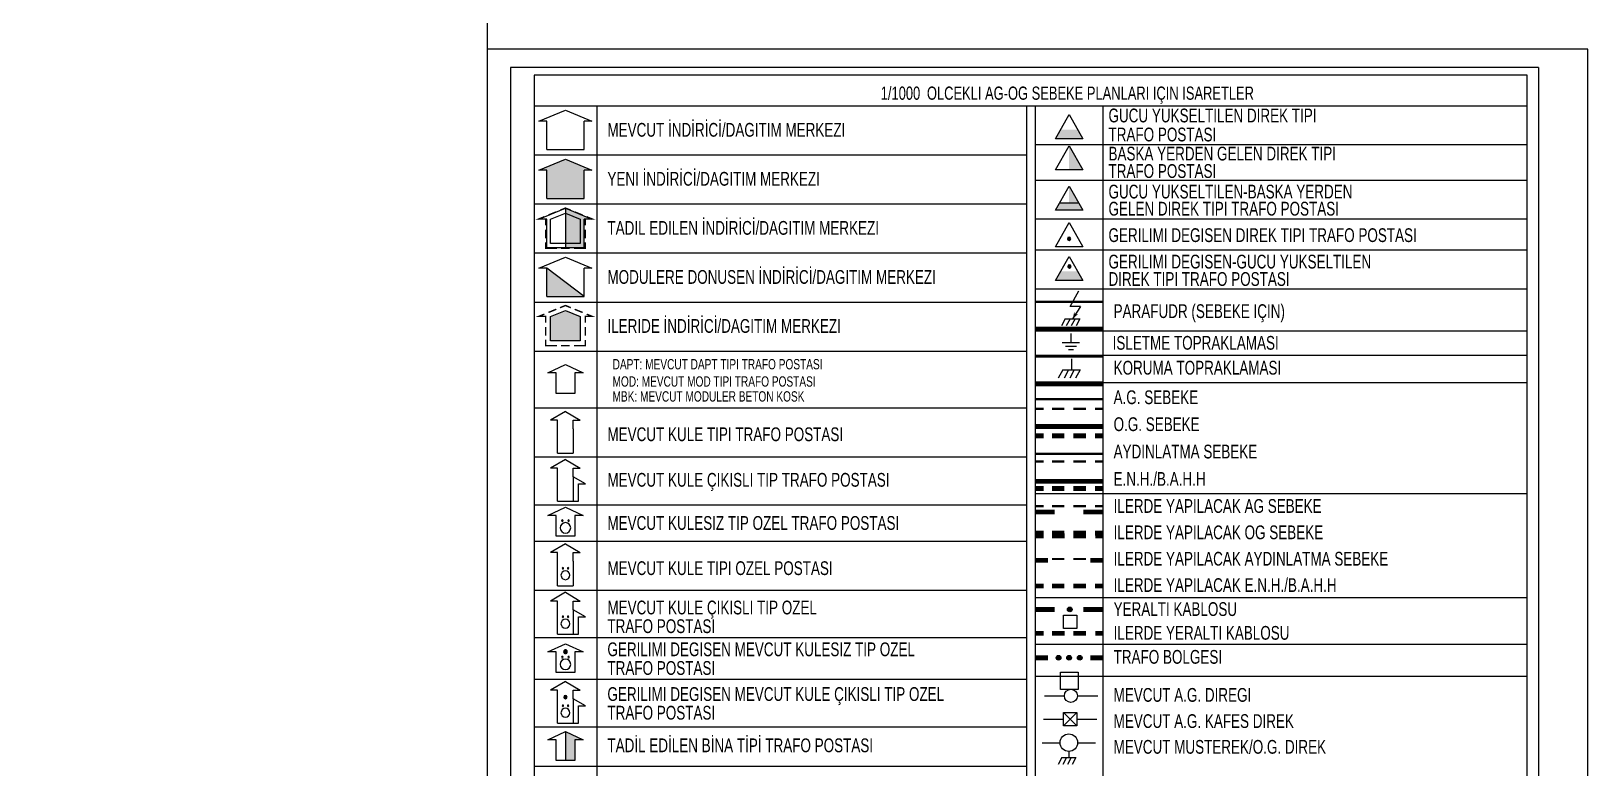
# Model space of a CAD drawing. Header units: millimetres. Extents: x 615240 to 617330, y 4151758 to 4153557.
# Drawn here: x 617064.6 to 617330.5, y 4152216.6 to 4152342.4 of the extents above; entities that cross this region are included whole.
import ezdxf
from ezdxf.enums import TextEntityAlignment as Align

# ---------------------------------------------------------------- set-up
doc = ezdxf.new("R2010")
doc.units = ezdxf.units.MM
doc.layers.add('ANTET', color=7, linetype='Continuous')
doc.styles.get("Standard").update_dxf_attribs({"font": 'Arial'})

msp = doc.modelspace()

# ---------------------------------------------------------------- hatches: boundary and pattern name
for color, points in [(5, [(617159.07, 4152318.72), (617160.41, 4152318.72), (617155.88, 4152320.56), (617151.36, 4152318.72), (617152.7, 4152318.72), (617152.7, 4152313.86), (617153.37, 4152313.86), (617159.07, 4152313.86)]), (5, [(617155.88, 4152305.48), (617159.07, 4152305.48), (617159.07, 4152310.34), (617160.41, 4152310.34), (617155.88, 4152312.18)]), (5, [(617240.27, 4152313.13), (617239.55, 4152311.86), (617244.25, 4152311.86), (617243.53, 4152313.13)]), (5, [(617242.19, 4152306.98), (617242.19, 4152307), (617242.19, 4152307.02), (617242.19, 4152307.04), (617242.19, 4152307.05), (617242.18, 4152307.07), (617242.17, 4152307.09), (617242.17, 4152307.1), (617242.16, 4152307.12), (617242.15, 4152307.14), (617242.14, 4152307.15), (617242.13, 4152307.17), (617242.12, 4152307.18), (617242.11, 4152307.19), (617242.09, 4152307.2), (617242.08, 4152307.22), (617242.07, 4152307.23), (617242.05, 4152307.24), (617242.04, 4152307.24), (617242.02, 4152307.25), (617242, 4152307.26), (617241.99, 4152307.26), (617241.97, 4152307.27), (617241.95, 4152307.27), (617241.94, 4152307.28), (617241.92, 4152307.28), (617241.9, 4152307.28), (617241.88, 4152307.28), (617241.86, 4152307.28), (617241.85, 4152307.27), (617241.83, 4152307.27), (617241.81, 4152307.26), (617241.8, 4152307.26), (617241.78, 4152307.25), (617241.76, 4152307.24), (617241.75, 4152307.24), (617241.73, 4152307.23), (617241.72, 4152307.22), (617241.71, 4152307.2), (617241.69, 4152307.19), (617241.68, 4152307.18), (617241.67, 4152307.17), (617241.66, 4152307.15), (617241.65, 4152307.14), (617241.64, 4152307.12), (617241.63, 4152307.1), (617241.63, 4152307.09), (617241.62, 4152307.07), (617241.61, 4152307.05), (617241.61, 4152307.04), (617241.61, 4152307.02), (617241.61, 4152307), (617241.61, 4152306.98), (617241.61, 4152306.97), (617241.61, 4152306.95), (617241.61, 4152306.93), (617241.61, 4152306.91), (617241.62, 4152306.9), (617241.63, 4152306.88), (617241.63, 4152306.86), (617241.64, 4152306.85), (617241.65, 4152306.83), (617241.66, 4152306.82), (617241.67, 4152306.8), (617241.68, 4152306.79), (617241.69, 4152306.78), (617241.71, 4152306.76), (617241.72, 4152306.75), (617241.73, 4152306.74), (617241.75, 4152306.73), (617241.76, 4152306.72), (617241.78, 4152306.72), (617241.8, 4152306.71), (617241.81, 4152306.7), (617241.83, 4152306.7), (617241.85, 4152306.69), (617241.86, 4152306.69), (617241.88, 4152306.69), (617241.9, 4152306.69), (617241.92, 4152306.69), (617241.94, 4152306.69), (617241.95, 4152306.69), (617241.97, 4152306.7), (617241.99, 4152306.7), (617242, 4152306.71), (617242.02, 4152306.72), (617242.04, 4152306.72), (617242.05, 4152306.73), (617242.07, 4152306.74), (617242.08, 4152306.75), (617242.09, 4152306.76), (617242.11, 4152306.78), (617242.12, 4152306.79), (617242.13, 4152306.8), (617242.14, 4152306.82), (617242.15, 4152306.83), (617242.16, 4152306.85), (617242.17, 4152306.86), (617242.17, 4152306.88), (617242.18, 4152306.9), (617242.19, 4152306.91), (617242.19, 4152306.93), (617242.19, 4152306.95), (617242.19, 4152306.97)]), (5, [(617152.7, 4152301.96), (617152.7, 4152297.1), (617153.37, 4152297.1), (617159.07, 4152297.1)]), (5, [(617242.25, 4152302.26), (617242.24, 4152302.28), (617242.24, 4152302.3), (617242.24, 4152302.32), (617242.24, 4152302.33), (617242.23, 4152302.35), (617242.23, 4152302.37), (617242.22, 4152302.38), (617242.21, 4152302.4), (617242.2, 4152302.42), (617242.19, 4152302.43), (617242.18, 4152302.45), (617242.17, 4152302.46), (617242.16, 4152302.47), (617242.15, 4152302.48), (617242.13, 4152302.5), (617242.12, 4152302.51), (617242.1, 4152302.52), (617242.09, 4152302.52), (617242.07, 4152302.53), (617242.06, 4152302.54), (617242.04, 4152302.54), (617242.02, 4152302.55), (617242, 4152302.55), (617241.99, 4152302.56), (617241.97, 4152302.56), (617241.95, 4152302.56), (617241.93, 4152302.56), (617241.92, 4152302.56), (617241.9, 4152302.55), (617241.88, 4152302.55), (617241.86, 4152302.54), (617241.85, 4152302.54), (617241.83, 4152302.53), (617241.81, 4152302.52), (617241.8, 4152302.52), (617241.78, 4152302.51), (617241.77, 4152302.5), (617241.76, 4152302.48), (617241.74, 4152302.47), (617241.73, 4152302.46), (617241.72, 4152302.45), (617241.71, 4152302.43), (617241.7, 4152302.42), (617241.69, 4152302.4), (617241.68, 4152302.38), (617241.68, 4152302.37), (617241.67, 4152302.35), (617241.67, 4152302.33), (617241.66, 4152302.32), (617241.66, 4152302.3), (617241.66, 4152302.28), (617241.66, 4152302.26), (617241.66, 4152302.25), (617241.66, 4152302.23), (617241.66, 4152302.21), (617241.67, 4152302.19), (617241.67, 4152302.18), (617241.68, 4152302.16), (617241.68, 4152302.14), (617241.69, 4152302.13), (617241.7, 4152302.11), (617241.71, 4152302.1), (617241.72, 4152302.08), (617241.73, 4152302.07), (617241.74, 4152302.06), (617241.76, 4152302.04), (617241.77, 4152302.03), (617241.78, 4152302.02), (617241.8, 4152302.01), (617241.81, 4152302), (617241.83, 4152302), (617241.85, 4152301.99), (617241.86, 4152301.98), (617241.88, 4152301.98), (617241.9, 4152301.97), (617241.92, 4152301.97), (617241.93, 4152301.97), (617241.95, 4152301.97), (617241.97, 4152301.97), (617241.99, 4152301.97), (617242, 4152301.97), (617242.02, 4152301.98), (617242.04, 4152301.98), (617242.06, 4152301.99), (617242.07, 4152302), (617242.09, 4152302), (617242.1, 4152302.01), (617242.12, 4152302.02), (617242.13, 4152302.03), (617242.15, 4152302.04), (617242.16, 4152302.06), (617242.17, 4152302.07), (617242.18, 4152302.08), (617242.19, 4152302.1), (617242.2, 4152302.11), (617242.21, 4152302.13), (617242.22, 4152302.14), (617242.23, 4152302.16), (617242.23, 4152302.18), (617242.24, 4152302.19), (617242.24, 4152302.21), (617242.24, 4152302.23), (617242.24, 4152302.25)]), (5, [(617155.88, 4152294.73), (617153.35, 4152293.7), (617153.35, 4152289.52), (617158.42, 4152289.52), (617158.42, 4152293.7)]), (1, [(617241.62, 4152243.66), (617241.62, 4152243.64), (617241.62, 4152243.61), (617241.63, 4152243.59), (617241.63, 4152243.56), (617241.64, 4152243.54), (617241.65, 4152243.52), (617241.65, 4152243.5), (617241.66, 4152243.47), (617241.68, 4152243.45), (617241.69, 4152243.43), (617241.7, 4152243.41), (617241.72, 4152243.39), (617241.74, 4152243.38), (617241.75, 4152243.36), (617241.77, 4152243.34), (617241.79, 4152243.33), (617241.81, 4152243.32), (617241.83, 4152243.3), (617241.86, 4152243.29), (617241.88, 4152243.28), (617241.9, 4152243.28), (617241.92, 4152243.27), (617241.95, 4152243.27), (617241.97, 4152243.26), (617242, 4152243.26), (617242.02, 4152243.26), (617242.05, 4152243.26), (617242.07, 4152243.26), (617242.09, 4152243.27), (617242.12, 4152243.27), (617242.14, 4152243.28), (617242.16, 4152243.28), (617242.19, 4152243.29), (617242.21, 4152243.3), (617242.23, 4152243.32), (617242.25, 4152243.33), (617242.27, 4152243.34), (617242.29, 4152243.36), (617242.3, 4152243.38), (617242.32, 4152243.39), (617242.34, 4152243.41), (617242.35, 4152243.43), (617242.36, 4152243.45), (617242.38, 4152243.47), (617242.39, 4152243.5), (617242.4, 4152243.52), (617242.4, 4152243.54), (617242.41, 4152243.56), (617242.42, 4152243.59), (617242.42, 4152243.61), (617242.42, 4152243.64), (617242.42, 4152243.66), (617242.42, 4152243.68), (617242.42, 4152243.71), (617242.42, 4152243.73), (617242.41, 4152243.76), (617242.4, 4152243.78), (617242.4, 4152243.8), (617242.39, 4152243.83), (617242.38, 4152243.85), (617242.36, 4152243.87), (617242.35, 4152243.89), (617242.34, 4152243.91), (617242.32, 4152243.93), (617242.3, 4152243.94), (617242.29, 4152243.96), (617242.27, 4152243.98), (617242.25, 4152243.99), (617242.23, 4152244), (617242.21, 4152244.02), (617242.19, 4152244.03), (617242.16, 4152244.04), (617242.14, 4152244.04), (617242.12, 4152244.05), (617242.09, 4152244.06), (617242.07, 4152244.06), (617242.05, 4152244.06), (617242.02, 4152244.06), (617242, 4152244.06), (617241.97, 4152244.06), (617241.95, 4152244.06), (617241.92, 4152244.05), (617241.9, 4152244.04), (617241.88, 4152244.04), (617241.86, 4152244.03), (617241.83, 4152244.02), (617241.81, 4152244), (617241.79, 4152243.99), (617241.77, 4152243.98), (617241.75, 4152243.96), (617241.74, 4152243.94), (617241.72, 4152243.93), (617241.7, 4152243.91), (617241.69, 4152243.89), (617241.68, 4152243.87), (617241.66, 4152243.85), (617241.65, 4152243.83), (617241.65, 4152243.8), (617241.64, 4152243.78), (617241.63, 4152243.76), (617241.63, 4152243.73), (617241.62, 4152243.71), (617241.62, 4152243.68)]), (5, [(617156.2, 4152236.45), (617156.2, 4152236.47), (617156.2, 4152236.49), (617156.19, 4152236.5), (617156.19, 4152236.52), (617156.19, 4152236.54), (617156.18, 4152236.56), (617156.17, 4152236.58), (617156.16, 4152236.6), (617156.15, 4152236.61), (617156.14, 4152236.63), (617156.13, 4152236.64), (617156.12, 4152236.66), (617156.11, 4152236.67), (617156.09, 4152236.69), (617156.08, 4152236.7), (617156.06, 4152236.71), (617156.05, 4152236.72), (617156.03, 4152236.73), (617156.01, 4152236.74), (617156, 4152236.74), (617155.98, 4152236.75), (617155.96, 4152236.76), (617155.94, 4152236.76), (617155.92, 4152236.76), (617155.9, 4152236.76), (617155.88, 4152236.77), (617155.86, 4152236.76), (617155.84, 4152236.76), (617155.83, 4152236.76), (617155.81, 4152236.76), (617155.79, 4152236.75), (617155.77, 4152236.74), (617155.75, 4152236.74), (617155.73, 4152236.73), (617155.72, 4152236.72), (617155.7, 4152236.71), (617155.69, 4152236.7), (617155.67, 4152236.69), (617155.66, 4152236.67), (617155.64, 4152236.66), (617155.63, 4152236.64), (617155.62, 4152236.63), (617155.61, 4152236.61), (617155.6, 4152236.6), (617155.59, 4152236.58), (617155.59, 4152236.56), (617155.58, 4152236.54), (617155.57, 4152236.52), (617155.57, 4152236.5), (617155.57, 4152236.49), (617155.57, 4152236.47), (617155.56, 4152236.45), (617155.57, 4152236.43), (617155.57, 4152236.41), (617155.57, 4152236.39), (617155.57, 4152236.37), (617155.58, 4152236.35), (617155.59, 4152236.34), (617155.59, 4152236.32), (617155.6, 4152236.3), (617155.61, 4152236.28), (617155.62, 4152236.27), (617155.63, 4152236.25), (617155.64, 4152236.24), (617155.66, 4152236.22), (617155.67, 4152236.21), (617155.69, 4152236.2), (617155.7, 4152236.19), (617155.72, 4152236.18), (617155.73, 4152236.17), (617155.75, 4152236.16), (617155.77, 4152236.15), (617155.79, 4152236.14), (617155.81, 4152236.14), (617155.83, 4152236.14), (617155.84, 4152236.13), (617155.86, 4152236.13), (617155.88, 4152236.13), (617155.9, 4152236.13), (617155.92, 4152236.13), (617155.94, 4152236.14), (617155.96, 4152236.14), (617155.98, 4152236.14), (617156, 4152236.15), (617156.01, 4152236.16), (617156.03, 4152236.17), (617156.05, 4152236.18), (617156.06, 4152236.19), (617156.08, 4152236.2), (617156.09, 4152236.21), (617156.11, 4152236.22), (617156.12, 4152236.24), (617156.13, 4152236.25), (617156.14, 4152236.27), (617156.15, 4152236.28), (617156.16, 4152236.3), (617156.17, 4152236.32), (617156.18, 4152236.34), (617156.19, 4152236.35), (617156.19, 4152236.37), (617156.19, 4152236.39), (617156.2, 4152236.41), (617156.2, 4152236.43)]), (5, [(617239.69, 4152235.41), (617239.69, 4152235.39), (617239.69, 4152235.37), (617239.69, 4152235.34), (617239.7, 4152235.32), (617239.7, 4152235.29), (617239.71, 4152235.27), (617239.72, 4152235.25), (617239.73, 4152235.23), (617239.74, 4152235.21), (617239.76, 4152235.19), (617239.77, 4152235.17), (617239.79, 4152235.15), (617239.8, 4152235.13), (617239.82, 4152235.11), (617239.84, 4152235.1), (617239.86, 4152235.08), (617239.88, 4152235.07), (617239.9, 4152235.06), (617239.92, 4152235.05), (617239.94, 4152235.04), (617239.97, 4152235.03), (617239.99, 4152235.02), (617240.01, 4152235.02), (617240.04, 4152235.02), (617240.06, 4152235.01), (617240.09, 4152235.01), (617240.11, 4152235.01), (617240.14, 4152235.02), (617240.16, 4152235.02), (617240.18, 4152235.02), (617240.21, 4152235.03), (617240.23, 4152235.04), (617240.25, 4152235.05), (617240.27, 4152235.06), (617240.29, 4152235.07), (617240.32, 4152235.08), (617240.33, 4152235.1), (617240.35, 4152235.11), (617240.37, 4152235.13), (617240.39, 4152235.15), (617240.4, 4152235.17), (617240.42, 4152235.19), (617240.43, 4152235.21), (617240.44, 4152235.23), (617240.45, 4152235.25), (617240.46, 4152235.27), (617240.47, 4152235.29), (617240.48, 4152235.32), (617240.48, 4152235.34), (617240.49, 4152235.37), (617240.49, 4152235.39), (617240.49, 4152235.41), (617240.49, 4152235.44), (617240.49, 4152235.46), (617240.48, 4152235.49), (617240.48, 4152235.51), (617240.47, 4152235.53), (617240.46, 4152235.56), (617240.45, 4152235.58), (617240.44, 4152235.6), (617240.43, 4152235.62), (617240.42, 4152235.64), (617240.4, 4152235.66), (617240.39, 4152235.68), (617240.37, 4152235.7), (617240.35, 4152235.72), (617240.33, 4152235.73), (617240.32, 4152235.74), (617240.29, 4152235.76), (617240.27, 4152235.77), (617240.25, 4152235.78), (617240.23, 4152235.79), (617240.21, 4152235.8), (617240.18, 4152235.8), (617240.16, 4152235.81), (617240.14, 4152235.81), (617240.11, 4152235.82), (617240.09, 4152235.82), (617240.06, 4152235.82), (617240.04, 4152235.81), (617240.01, 4152235.81), (617239.99, 4152235.8), (617239.97, 4152235.8), (617239.94, 4152235.79), (617239.92, 4152235.78), (617239.9, 4152235.77), (617239.88, 4152235.76), (617239.86, 4152235.74), (617239.84, 4152235.73), (617239.82, 4152235.72), (617239.8, 4152235.7), (617239.79, 4152235.68), (617239.77, 4152235.66), (617239.76, 4152235.64), (617239.74, 4152235.62), (617239.73, 4152235.6), (617239.72, 4152235.58), (617239.71, 4152235.56), (617239.7, 4152235.53), (617239.7, 4152235.51), (617239.69, 4152235.49), (617239.69, 4152235.46), (617239.69, 4152235.44)]), (5, [(617242.3, 4152235.41), (617242.3, 4152235.44), (617242.3, 4152235.46), (617242.3, 4152235.49), (617242.29, 4152235.51), (617242.28, 4152235.53), (617242.28, 4152235.56), (617242.27, 4152235.58), (617242.26, 4152235.6), (617242.24, 4152235.62), (617242.23, 4152235.64), (617242.22, 4152235.66), (617242.2, 4152235.68), (617242.18, 4152235.7), (617242.17, 4152235.72), (617242.15, 4152235.73), (617242.13, 4152235.74), (617242.11, 4152235.76), (617242.09, 4152235.77), (617242.06, 4152235.78), (617242.04, 4152235.79), (617242.02, 4152235.8), (617242, 4152235.8), (617241.97, 4152235.81), (617241.95, 4152235.81), (617241.92, 4152235.82), (617241.9, 4152235.82), (617241.88, 4152235.82), (617241.85, 4152235.81), (617241.83, 4152235.81), (617241.8, 4152235.8), (617241.78, 4152235.8), (617241.76, 4152235.79), (617241.74, 4152235.78), (617241.71, 4152235.77), (617241.69, 4152235.76), (617241.67, 4152235.74), (617241.65, 4152235.73), (617241.63, 4152235.72), (617241.62, 4152235.7), (617241.6, 4152235.68), (617241.58, 4152235.66), (617241.57, 4152235.64), (617241.56, 4152235.62), (617241.54, 4152235.6), (617241.53, 4152235.58), (617241.52, 4152235.56), (617241.52, 4152235.53), (617241.51, 4152235.51), (617241.5, 4152235.49), (617241.5, 4152235.46), (617241.5, 4152235.44), (617241.5, 4152235.41), (617241.5, 4152235.39), (617241.5, 4152235.37), (617241.5, 4152235.34), (617241.51, 4152235.32), (617241.52, 4152235.29), (617241.52, 4152235.27), (617241.53, 4152235.25), (617241.54, 4152235.23), (617241.56, 4152235.21), (617241.57, 4152235.19), (617241.58, 4152235.17), (617241.6, 4152235.15), (617241.62, 4152235.13), (617241.63, 4152235.11), (617241.65, 4152235.1), (617241.67, 4152235.08), (617241.69, 4152235.07), (617241.71, 4152235.06), (617241.74, 4152235.05), (617241.76, 4152235.04), (617241.78, 4152235.03), (617241.8, 4152235.02), (617241.83, 4152235.02), (617241.85, 4152235.02), (617241.88, 4152235.01), (617241.9, 4152235.01), (617241.92, 4152235.01), (617241.95, 4152235.02), (617241.97, 4152235.02), (617242, 4152235.02), (617242.02, 4152235.03), (617242.04, 4152235.04), (617242.06, 4152235.05), (617242.09, 4152235.06), (617242.11, 4152235.07), (617242.13, 4152235.08), (617242.15, 4152235.1), (617242.17, 4152235.11), (617242.18, 4152235.13), (617242.2, 4152235.15), (617242.22, 4152235.17), (617242.23, 4152235.19), (617242.24, 4152235.21), (617242.26, 4152235.23), (617242.27, 4152235.25), (617242.28, 4152235.27), (617242.28, 4152235.29), (617242.29, 4152235.32), (617242.3, 4152235.34), (617242.3, 4152235.37), (617242.3, 4152235.39)]), (5, [(617243.31, 4152235.41), (617243.31, 4152235.39), (617243.31, 4152235.37), (617243.32, 4152235.34), (617243.32, 4152235.32), (617243.33, 4152235.29), (617243.34, 4152235.27), (617243.35, 4152235.25), (617243.36, 4152235.23), (617243.37, 4152235.21), (617243.38, 4152235.19), (617243.4, 4152235.17), (617243.41, 4152235.15), (617243.43, 4152235.13), (617243.45, 4152235.11), (617243.47, 4152235.1), (617243.48, 4152235.08), (617243.5, 4152235.07), (617243.53, 4152235.06), (617243.55, 4152235.05), (617243.57, 4152235.04), (617243.59, 4152235.03), (617243.62, 4152235.02), (617243.64, 4152235.02), (617243.66, 4152235.02), (617243.69, 4152235.01), (617243.71, 4152235.01), (617243.74, 4152235.01), (617243.76, 4152235.02), (617243.79, 4152235.02), (617243.81, 4152235.02), (617243.83, 4152235.03), (617243.86, 4152235.04), (617243.88, 4152235.05), (617243.9, 4152235.06), (617243.92, 4152235.07), (617243.94, 4152235.08), (617243.96, 4152235.1), (617243.98, 4152235.11), (617244, 4152235.13), (617244.01, 4152235.15), (617244.03, 4152235.17), (617244.04, 4152235.19), (617244.06, 4152235.21), (617244.07, 4152235.23), (617244.08, 4152235.25), (617244.09, 4152235.27), (617244.1, 4152235.29), (617244.1, 4152235.32), (617244.11, 4152235.34), (617244.11, 4152235.37), (617244.11, 4152235.39), (617244.11, 4152235.41), (617244.11, 4152235.44), (617244.11, 4152235.46), (617244.11, 4152235.49), (617244.1, 4152235.51), (617244.1, 4152235.53), (617244.09, 4152235.56), (617244.08, 4152235.58), (617244.07, 4152235.6), (617244.06, 4152235.62), (617244.04, 4152235.64), (617244.03, 4152235.66), (617244.01, 4152235.68), (617244, 4152235.7), (617243.98, 4152235.72), (617243.96, 4152235.73), (617243.94, 4152235.74), (617243.92, 4152235.76), (617243.9, 4152235.77), (617243.88, 4152235.78), (617243.86, 4152235.79), (617243.83, 4152235.8), (617243.81, 4152235.8), (617243.79, 4152235.81), (617243.76, 4152235.81), (617243.74, 4152235.82), (617243.71, 4152235.82), (617243.69, 4152235.82), (617243.66, 4152235.81), (617243.64, 4152235.81), (617243.62, 4152235.8), (617243.59, 4152235.8), (617243.57, 4152235.79), (617243.55, 4152235.78), (617243.53, 4152235.77), (617243.5, 4152235.76), (617243.48, 4152235.74), (617243.47, 4152235.73), (617243.45, 4152235.72), (617243.43, 4152235.7), (617243.41, 4152235.68), (617243.4, 4152235.66), (617243.38, 4152235.64), (617243.37, 4152235.62), (617243.36, 4152235.6), (617243.35, 4152235.58), (617243.34, 4152235.56), (617243.33, 4152235.53), (617243.32, 4152235.51), (617243.32, 4152235.49), (617243.31, 4152235.46), (617243.31, 4152235.44)]), (5, [(617156.16, 4152228.7), (617156.16, 4152228.72), (617156.16, 4152228.74), (617156.16, 4152228.75), (617156.16, 4152228.77), (617156.15, 4152228.79), (617156.15, 4152228.8), (617156.14, 4152228.82), (617156.13, 4152228.83), (617156.12, 4152228.85), (617156.11, 4152228.86), (617156.1, 4152228.88), (617156.09, 4152228.89), (617156.08, 4152228.9), (617156.07, 4152228.91), (617156.06, 4152228.92), (617156.04, 4152228.93), (617156.03, 4152228.94), (617156.01, 4152228.95), (617156, 4152228.96), (617155.98, 4152228.97), (617155.97, 4152228.97), (617155.95, 4152228.98), (617155.93, 4152228.98), (617155.92, 4152228.98), (617155.9, 4152228.98), (617155.88, 4152228.98), (617155.87, 4152228.98), (617155.85, 4152228.98), (617155.83, 4152228.98), (617155.81, 4152228.98), (617155.8, 4152228.97), (617155.78, 4152228.97), (617155.77, 4152228.96), (617155.75, 4152228.95), (617155.74, 4152228.94), (617155.72, 4152228.93), (617155.71, 4152228.92), (617155.7, 4152228.91), (617155.68, 4152228.9), (617155.67, 4152228.89), (617155.66, 4152228.88), (617155.65, 4152228.86), (617155.64, 4152228.85), (617155.63, 4152228.83), (617155.63, 4152228.82), (617155.62, 4152228.8), (617155.61, 4152228.79), (617155.61, 4152228.77), (617155.6, 4152228.75), (617155.6, 4152228.74), (617155.6, 4152228.72), (617155.6, 4152228.7), (617155.6, 4152228.68), (617155.6, 4152228.67), (617155.6, 4152228.65), (617155.61, 4152228.63), (617155.61, 4152228.62), (617155.62, 4152228.6), (617155.63, 4152228.59), (617155.63, 4152228.57), (617155.64, 4152228.56), (617155.65, 4152228.54), (617155.66, 4152228.53), (617155.67, 4152228.51), (617155.68, 4152228.5), (617155.7, 4152228.49), (617155.71, 4152228.48), (617155.72, 4152228.47), (617155.74, 4152228.46), (617155.75, 4152228.45), (617155.77, 4152228.44), (617155.78, 4152228.44), (617155.8, 4152228.43), (617155.81, 4152228.43), (617155.83, 4152228.42), (617155.85, 4152228.42), (617155.87, 4152228.42), (617155.88, 4152228.42), (617155.9, 4152228.42), (617155.92, 4152228.42), (617155.93, 4152228.42), (617155.95, 4152228.43), (617155.97, 4152228.43), (617155.98, 4152228.44), (617156, 4152228.44), (617156.01, 4152228.45), (617156.03, 4152228.46), (617156.04, 4152228.47), (617156.06, 4152228.48), (617156.07, 4152228.49), (617156.08, 4152228.5), (617156.09, 4152228.51), (617156.1, 4152228.53), (617156.11, 4152228.54), (617156.12, 4152228.56), (617156.13, 4152228.57), (617156.14, 4152228.59), (617156.15, 4152228.6), (617156.15, 4152228.62), (617156.16, 4152228.63), (617156.16, 4152228.65), (617156.16, 4152228.67), (617156.16, 4152228.68)]), (5, [(617157.47, 4152221.38), (617158.88, 4152221.38), (617155.88, 4152222.79), (617155.88, 4152217.85), (617157.47, 4152217.85)])]:
    msp.add_hatch(color=color).paths.add_polyline_path(points)

# ---------------------------------------------------------------- linework, layer by layer
for p, q in [((617322.09, 4152336.23), (617146.47, 4152336.23)), ((617146.47, 4152336.23), (617146.47, 4152063.93)), ((617320.13, 4152334.94), (617150.55, 4152334.94)), ((617150.55, 4152334.94), (617150.55, 4152065.08)), ((617320.13, 4152065.08), (617320.13, 4152334.94)), ((617322.09, 4152336.23), (617322.09, 4152063.93)), ((617150.55, 4152329.68), (617320.13, 4152329.68)), ((617150.55, 4152329.68), (617234.63, 4152329.68)), ((617161.22, 4152329.68), (617161.22, 4152065.08)), ((617234.63, 4152329.68), (617234.63, 4152065.08)), ((617236.13, 4152329.68), (617236.13, 4152065.08)), ((617236.13, 4152329.68), (617320.21, 4152329.68)), ((617247.67, 4152329.68), (617247.67, 4152065.08)), ((617236.13, 4152323.07), (617320.21, 4152323.07)), ((617150.55, 4152321.3), (617234.63, 4152321.3)), ((617236.13, 4152316.96), (617320.21, 4152316.96)), ((617150.55, 4152312.93), (617234.63, 4152312.93)), ((617236.13, 4152310.4), (617320.21, 4152310.4)), ((617150.55, 4152304.55), (617234.63, 4152304.55)), ((617236.13, 4152305.1), (617320.21, 4152305.1)), ((617236.13, 4152298.41), (617320.21, 4152298.41)), ((617236.13, 4152298.41), (617320.21, 4152298.41)), ((617150.55, 4152296.17), (617234.63, 4152296.17)), ((617236.13, 4152291.26), (617320.21, 4152291.26)), ((617150.55, 4152287.8), (617234.63, 4152287.8)), ((617236.13, 4152287.09), (617320.21, 4152287.09)), ((617236.13, 4152282.41), (617320.21, 4152282.41)), ((617150.55, 4152278.12), (617234.63, 4152278.12)), ((617150.55, 4152269.74), (617234.63, 4152269.74)), ((617236.13, 4152263.49), (617320.21, 4152263.49)), ((617150.55, 4152261.55), (617234.63, 4152261.55)), ((617150.55, 4152255.35), (617234.63, 4152255.35)), ((617150.55, 4152246.93), (617234.63, 4152246.93)), ((617236.13, 4152245.71), (617320.13, 4152245.71)), ((617150.55, 4152238.89), (617234.63, 4152238.89)), ((617236.13, 4152237.74), (617320.13, 4152237.74)), ((617150.55, 4152231.78), (617234.63, 4152231.78)), ((617236.13, 4152232.29), (617320.13, 4152232.29)), ((617150.55, 4152223.61), (617234.63, 4152223.61)), ((617150.55, 4152223.61), (617234.63, 4152223.61)), ((617150.55, 4152216.87), (617234.63, 4152216.87))]:
    msp.add_line(p, q)
at = {"color": 5}
for p, q in [((617151.36, 4152327.09), (617155.88, 4152328.94)), ((617152.7, 4152327.09), (617151.36, 4152327.09)), ((617152.7, 4152322.23), (617152.7, 4152327.09)), ((617155.88, 4152328.94), (617160.41, 4152327.09)), ((617160.41, 4152327.09), (617159.07, 4152327.09)), ((617159.07, 4152322.23), (617159.07, 4152327.09)), ((617239.55, 4152324.07), (617241.9, 4152328.19)), ((617241.9, 4152328.19), (617244.25, 4152324.07)), ((617152.7, 4152322.23), (617159.07, 4152322.23)), ((617244.25, 4152324.07), (617239.55, 4152324.07)), ((617239.55, 4152318.73), (617241.9, 4152322.85)), ((617241.9, 4152322.85), (617244.25, 4152318.73)), ((617151.36, 4152318.72), (617155.88, 4152320.56)), ((617155.88, 4152320.56), (617160.41, 4152318.72)), ((617152.7, 4152318.72), (617151.36, 4152318.72)), ((617152.7, 4152313.86), (617152.7, 4152318.72)), ((617160.41, 4152318.72), (617159.07, 4152318.72)), ((617159.07, 4152313.86), (617159.07, 4152318.72)), ((617244.25, 4152318.73), (617239.55, 4152318.73)), ((617152.7, 4152313.86), (617159.07, 4152313.86)), ((617239.55, 4152311.86), (617241.9, 4152315.98)), ((617241.9, 4152315.98), (617244.25, 4152311.86)), ((617151.36, 4152310.34), (617155.88, 4152312.18)), ((617155.88, 4152312.18), (617160.41, 4152310.34)), ((617155.88, 4152312.18), (617155.88, 4152305.48)), ((617244.25, 4152311.86), (617239.55, 4152311.86)), ((617240.27, 4152313.13), (617243.53, 4152313.13)), ((617152.7, 4152310.34), (617151.36, 4152310.34)), ((617152.7, 4152305.48), (617152.7, 4152310.34)), ((617160.41, 4152310.34), (617159.07, 4152310.34)), ((617159.07, 4152305.48), (617159.07, 4152310.34)), ((617239.55, 4152305.61), (617241.9, 4152309.73)), ((617241.9, 4152309.73), (617244.25, 4152305.61)), ((617151.36, 4152301.96), (617155.88, 4152303.81)), ((617152.7, 4152305.48), (617159.07, 4152305.48)), ((617155.88, 4152303.81), (617160.41, 4152301.96)), ((617244.25, 4152305.61), (617239.55, 4152305.61)), ((617239.55, 4152299.85), (617241.9, 4152303.97)), ((617241.9, 4152303.97), (617244.25, 4152299.85)), ((617152.7, 4152301.96), (617151.36, 4152301.96)), ((617152.7, 4152297.1), (617152.7, 4152301.96)), ((617159.07, 4152297.1), (617152.7, 4152301.96)), ((617160.41, 4152301.96), (617159.07, 4152301.96)), ((617159.07, 4152297.1), (617159.07, 4152301.96)), ((617244.25, 4152299.85), (617239.55, 4152299.85)), ((617152.7, 4152297.1), (617159.07, 4152297.1)), ((617152.88, 4152284.07), (617155.88, 4152285.48)), ((617155.88, 4152285.48), (617158.88, 4152284.07)), ((617154.29, 4152284.07), (617152.88, 4152284.07)), ((617154.29, 4152280.54), (617154.29, 4152284.07)), ((617158.88, 4152284.07), (617157.47, 4152284.07)), ((617157.47, 4152284.07), (617157.47, 4152280.54)), ((617157.47, 4152280.54), (617154.29, 4152280.54)), ((617155.88, 4152277.49), (617153.35, 4152276)), ((617155.88, 4152277.49), (617158.41, 4152276)), ((617154.54, 4152276), (617153.35, 4152276)), ((617154.54, 4152270.34), (617154.54, 4152276)), ((617157.22, 4152276), (617158.41, 4152276)), ((617157.22, 4152274.51), (617157.22, 4152276)), ((617157.22, 4152274.51), (617157.22, 4152270.34)), ((617155.88, 4152269.29), (617153.35, 4152267.8)), ((617154.54, 4152270.34), (617157.22, 4152270.34)), ((617155.88, 4152269.29), (617158.41, 4152267.8)), ((617154.54, 4152267.8), (617153.35, 4152267.8)), ((617154.54, 4152262.14), (617154.54, 4152267.8)), ((617157.22, 4152266.31), (617157.22, 4152267.8)), ((617157.22, 4152267.8), (617158.41, 4152267.8)), ((617159.31, 4152265.12), (617157.22, 4152266.31)), ((617157.22, 4152266.31), (617157.22, 4152262.14)), ((617158.12, 4152265.12), (617159.31, 4152265.12)), ((617158.12, 4152262.14), (617158.12, 4152265.12)), ((617152.88, 4152259.71), (617155.88, 4152261.12)), ((617154.54, 4152262.14), (617158.12, 4152262.14)), ((617155.88, 4152261.12), (617158.88, 4152259.71)), ((617154.29, 4152259.71), (617152.88, 4152259.71)), ((617154.29, 4152256.18), (617154.29, 4152259.71)), ((617158.88, 4152259.71), (617157.47, 4152259.71)), ((617157.47, 4152259.71), (617157.47, 4152256.18)), ((617157.47, 4152256.18), (617154.29, 4152256.18)), ((617155.88, 4152254.87), (617153.35, 4152253.38)), ((617154.54, 4152253.38), (617153.35, 4152253.38)), ((617154.54, 4152247.72), (617154.54, 4152253.38)), ((617155.88, 4152254.87), (617158.41, 4152253.38)), ((617157.22, 4152253.38), (617158.41, 4152253.38)), ((617157.22, 4152251.89), (617157.22, 4152253.38)), ((617157.22, 4152251.89), (617157.22, 4152247.72)), ((617154.54, 4152247.72), (617157.22, 4152247.72)), ((617155.88, 4152246.59), (617153.35, 4152245.1)), ((617154.54, 4152245.1), (617153.35, 4152245.1)), ((617154.54, 4152239.44), (617154.54, 4152245.1)), ((617155.88, 4152246.59), (617158.41, 4152245.1)), ((617157.22, 4152243.61), (617157.22, 4152245.1)), ((617157.22, 4152245.1), (617158.41, 4152245.1)), ((617159.31, 4152242.42), (617157.22, 4152243.61)), ((617157.22, 4152243.61), (617157.22, 4152239.44)), ((617158.12, 4152242.42), (617159.31, 4152242.42)), ((617158.12, 4152239.44), (617158.12, 4152242.42)), ((617154.54, 4152239.44), (617158.12, 4152239.44)), ((617152.88, 4152236.4), (617155.88, 4152237.81)), ((617155.88, 4152237.81), (617158.88, 4152236.4)), ((617154.29, 4152236.4), (617152.88, 4152236.4)), ((617154.29, 4152232.87), (617154.29, 4152236.4)), ((617157.47, 4152236.4), (617157.47, 4152232.87)), ((617158.88, 4152236.4), (617157.47, 4152236.4)), ((617155.88, 4152231.38), (617153.35, 4152229.89)), ((617157.47, 4152232.87), (617154.29, 4152232.87)), ((617155.88, 4152231.38), (617158.41, 4152229.89)), ((617154.54, 4152229.89), (617153.35, 4152229.89)), ((617154.54, 4152224.23), (617154.54, 4152229.89)), ((617157.22, 4152229.89), (617158.41, 4152229.89)), ((617157.22, 4152228.4), (617157.22, 4152229.89)), ((617157.22, 4152228.4), (617157.22, 4152224.23)), ((617159.31, 4152227.21), (617157.22, 4152228.4)), ((617158.12, 4152224.23), (617158.12, 4152227.21)), ((617158.12, 4152227.21), (617159.31, 4152227.21)), ((617154.54, 4152224.23), (617158.12, 4152224.23)), ((617152.88, 4152221.38), (617155.88, 4152222.79)), ((617154.29, 4152221.38), (617152.88, 4152221.38)), ((617154.29, 4152217.85), (617154.29, 4152221.38)), ((617155.88, 4152222.79), (617155.88, 4152217.85)), ((617155.88, 4152222.79), (617158.88, 4152221.38)), ((617157.47, 4152221.38), (617157.47, 4152217.85)), ((617158.88, 4152221.38), (617157.47, 4152221.38)), ((617157.47, 4152217.85), (617154.29, 4152217.85))]:
    msp.add_line(p, q, dxfattribs=at)
at = {"color": 32}
for p, q in [((617242.09, 4152295.43), (617243.56, 4152298.09)), ((617243.82, 4152295.43), (617242.09, 4152295.43)), ((617243.82, 4152295.43), (617242.49, 4152293.31)), ((617241.24, 4152293.31), (617240.58, 4152292.08)), ((617241.24, 4152293.31), (617243.74, 4152293.31)), ((617242.08, 4152293.31), (617241.42, 4152292.08)), ((617242.91, 4152293.31), (617242.25, 4152292.08)), ((617243.74, 4152293.31), (617243.08, 4152292.08)), ((617242.21, 4152290.8), (617242.21, 4152289.29)), ((617240.72, 4152289.24), (617243.7, 4152289.24)), ((617241.26, 4152288.65), (617243.16, 4152288.65)), ((617241.8, 4152288.06), (617242.63, 4152288.06)), ((617240.83, 4152284.58), (617240.06, 4152283.14)), ((617240.83, 4152284.58), (617243.77, 4152284.58)), ((617241.81, 4152284.58), (617241.04, 4152283.14)), ((617242.79, 4152284.58), (617242.02, 4152283.14)), ((617242.3, 4152286.47), (617242.3, 4152284.58)), ((617243.77, 4152284.58), (617243, 4152283.14)), ((617240.68, 4152218.35), (617240.06, 4152217.19)), ((617240.68, 4152218.35), (617243.03, 4152218.35)), ((617241.46, 4152218.35), (617240.84, 4152217.19)), ((617242.24, 4152218.35), (617241.62, 4152217.19)), ((617241.85, 4152219.42), (617241.85, 4152218.35)), ((617243.03, 4152218.35), (617242.41, 4152217.19))]:
    msp.add_line(p, q, dxfattribs=at)
at = {"color": 120}
for p, q in [((617237.71, 4152228.92), (617241.1, 4152228.92)), ((617243.42, 4152228.92), (617246.8, 4152228.92)), ((617243.23, 4152226.07), (617240.93, 4152223.77)), ((617240.93, 4152226.07), (617243.23, 4152223.77)), ((617237.55, 4152224.93), (617240.94, 4152224.93)), ((617243.26, 4152224.93), (617246.64, 4152224.93))]:
    msp.add_line(p, q, dxfattribs=at)
at = {"color": 16}
for p, q in [((617237.28, 4152220.91), (617240.35, 4152220.91)), ((617243.35, 4152220.91), (617246.42, 4152220.91))]:
    msp.add_line(p, q, dxfattribs=at)
at = {"color": 7}
msp.add_lwpolyline([(617330.5, 4151777.5), (617330.5, 4152339.38), (617142.5, 4152339.38), (617142.5, 4151777.5)], close=True, dxfattribs=at)
at = {"color": 5, "flags": 128}
for points, const_width in [([(617152.97, 4152311.03), (617154.32, 4152311.58)], 0.245), ([(617154.96, 4152311.84), (617155.88, 4152312.22), (617156.79, 4152311.85)], 0.245), ([(617157.46, 4152311.57), (617158.82, 4152311.02)], 0.245), ([(617152.5, 4152309.27), (617152.5, 4152310.37), (617151.36, 4152310.37), (617152.27, 4152310.74)], 0.245), ([(617152.5, 4152307.07), (617152.5, 4152308.55)], 0.245), ([(617159.51, 4152310.74), (617160.41, 4152310.37), (617159.26, 4152310.37), (617159.26, 4152309.26)], 0.245), ([(617159.26, 4152308.53), (617159.26, 4152307.05)], 0.245), ([(617154.41, 4152305.37), (617152.5, 4152305.37), (617152.5, 4152306.36)], 0.245), ([(617159.26, 4152306.35), (617159.26, 4152305.37), (617157.35, 4152305.37)], 0.245), ([(617156.62, 4152305.37), (617155.14, 4152305.37)], 0.245), ([(617152.97, 4152294.39), (617154.32, 4152294.94)], 0.245), ([(617154.96, 4152295.2), (617155.88, 4152295.58), (617156.79, 4152295.21)], 0.245), ([(617157.46, 4152294.93), (617158.82, 4152294.38)], 0.245), ([(617152.5, 4152292.63), (617152.5, 4152293.73), (617151.36, 4152293.73), (617152.27, 4152294.1)], 0.245), ([(617159.51, 4152294.1), (617160.41, 4152293.73), (617159.26, 4152293.73), (617159.26, 4152292.62)], 0.245), ([(617152.5, 4152290.42), (617152.5, 4152291.91)], 0.245), ([(617154.41, 4152288.73), (617152.5, 4152288.73), (617152.5, 4152289.72)], 0.245), ([(617159.26, 4152289.71), (617159.26, 4152288.73), (617157.35, 4152288.73)], 0.245), ([(617159.26, 4152291.89), (617159.26, 4152290.41)], 0.245), ([(617156.62, 4152288.73), (617155.14, 4152288.73)], 0.245), ([(617236.13, 4152252.06), (617238.27, 4152252.06)], 0.833), ([(617245.53, 4152252.06), (617247.67, 4152252.06)], 0.833), ([(617236.13, 4152235.41), (617238.27, 4152235.41)], 0.833), ([(617245.53, 4152235.41), (617247.67, 4152235.41)], 0.833)]:
    msp.add_lwpolyline(points, dxfattribs=dict(at, const_width=const_width))
for points in [[(617153.35, 4152310.34), (617155.88, 4152311.37), (617158.42, 4152310.34), (617158.42, 4152306.16), (617153.35, 4152306.16)], [(617153.35, 4152293.7), (617155.88, 4152294.73), (617158.42, 4152293.7), (617158.42, 4152289.52), (617153.35, 4152289.52)]]:
    msp.add_lwpolyline(points, close=True, dxfattribs=at)
at = {"color": 84, "linetype": 'Continuous', "const_width": 0.392, "flags": 128}
for points in [[(617236.13, 4152296.21), (617247.65, 4152296.21)], [(617236.13, 4152279.57), (617247.65, 4152279.57)]]:
    msp.add_lwpolyline(points, dxfattribs=at)
at = {"color": 1, "linetype": 'Continuous', "const_width": 0.833, "flags": 128}
for points in [[(617236.13, 4152291.54), (617247.65, 4152291.54)], [(617236.13, 4152274.9), (617247.65, 4152274.9)]]:
    msp.add_lwpolyline(points, dxfattribs=at)
at = {"color": 4, "linetype": 'Continuous', "const_width": 0.392, "flags": 128}
for points in [[(617236.13, 4152286.87), (617247.65, 4152286.87)], [(617236.13, 4152270.23), (617247.65, 4152270.23)]]:
    msp.add_lwpolyline(points, dxfattribs=at)
at = {"color": 6, "linetype": 'Continuous', "const_width": 0.833, "flags": 128}
for points in [[(617236.13, 4152282.19), (617247.65, 4152282.19)], [(617236.13, 4152265.55), (617247.65, 4152265.55)]]:
    msp.add_lwpolyline(points, dxfattribs=at)
at = {"color": 84, "const_width": 0.392, "flags": 128}
for points in [[(617236.13, 4152277.93), (617237.55, 4152277.93)], [(617238.96, 4152277.93), (617241.11, 4152277.93)], [(617242.61, 4152277.93), (617244.78, 4152277.93)], [(617246.34, 4152277.93), (617247.65, 4152277.93)], [(617236.13, 4152261.29), (617237.55, 4152261.29)], [(617238.96, 4152261.29), (617241.11, 4152261.29)], [(617242.61, 4152261.29), (617244.78, 4152261.29)], [(617246.34, 4152261.29), (617247.65, 4152261.29)]]:
    msp.add_lwpolyline(points, dxfattribs=at)
at = {"color": 1, "const_width": 0.833, "flags": 128}
for points in [[(617236.13, 4152273.33), (617237.55, 4152273.33)], [(617238.96, 4152273.33), (617241.11, 4152273.33)], [(617242.61, 4152273.33), (617244.78, 4152273.33)], [(617246.34, 4152273.33), (617247.65, 4152273.33)], [(617236.13, 4152260.3), (617239.46, 4152260.3)], [(617244.33, 4152260.3), (617247.65, 4152260.3)], [(617236.13, 4152256.69), (617237.55, 4152256.69)], [(617236.15, 4152256.23), (617237.57, 4152256.23)], [(617238.96, 4152256.69), (617241.11, 4152256.69)], [(617238.98, 4152256.23), (617241.12, 4152256.23)], [(617242.61, 4152256.69), (617244.78, 4152256.69)], [(617242.62, 4152256.23), (617244.8, 4152256.23)], [(617246.34, 4152256.69), (617247.65, 4152256.69)], [(617246.36, 4152256.23), (617247.67, 4152256.23)], [(617236.13, 4152243.66), (617239.46, 4152243.66)], [(617244.33, 4152243.66), (617247.65, 4152243.66)], [(617236.15, 4152239.59), (617237.57, 4152239.59)], [(617238.98, 4152239.59), (617241.12, 4152239.59)], [(617242.62, 4152239.59), (617244.8, 4152239.59)], [(617246.36, 4152239.59), (617247.67, 4152239.59)]]:
    msp.add_lwpolyline(points, dxfattribs=at)
at = {"color": 4, "const_width": 0.392, "flags": 128}
for points in [[(617236.13, 4152268.92), (617237.55, 4152268.92)], [(617238.96, 4152268.92), (617241.11, 4152268.92)], [(617242.61, 4152268.92), (617244.78, 4152268.92)], [(617246.34, 4152268.92), (617247.65, 4152268.92)], [(617236.13, 4152252.28), (617237.55, 4152252.28)], [(617238.96, 4152252.28), (617241.11, 4152252.28)], [(617242.61, 4152252.28), (617244.78, 4152252.28)], [(617246.34, 4152252.28), (617247.65, 4152252.28)]]:
    msp.add_lwpolyline(points, dxfattribs=at)
at = {"color": 6, "const_width": 0.833, "flags": 128}
for points in [[(617236.13, 4152264.32), (617237.55, 4152264.32)], [(617238.96, 4152264.32), (617241.11, 4152264.32)], [(617242.61, 4152264.32), (617244.78, 4152264.32)], [(617246.34, 4152264.32), (617247.65, 4152264.32)], [(617236.13, 4152247.68), (617237.55, 4152247.68)], [(617238.96, 4152247.68), (617241.11, 4152247.68)], [(617242.61, 4152247.68), (617244.78, 4152247.68)], [(617246.34, 4152247.68), (617247.65, 4152247.68)]]:
    msp.add_lwpolyline(points, dxfattribs=at)
at = {"color": 120, "flags": 128}
for points in [[(617240.93, 4152241.56), (617240.93, 4152242.71), (617243.23, 4152242.71), (617243.23, 4152240.41), (617240.93, 4152240.41), (617240.93, 4152241.57)], [(617240.93, 4152224.92), (617240.93, 4152226.07), (617243.23, 4152226.07), (617243.23, 4152223.77), (617240.93, 4152223.77), (617240.93, 4152224.93)]]:
    msp.add_lwpolyline(points, dxfattribs=at)
at = {"color": 16, "flags": 128}
msp.add_lwpolyline([(617240.43, 4152231.48), (617240.43, 4152232.98), (617243.43, 4152232.98), (617243.43, 4152229.98), (617240.43, 4152229.98), (617240.43, 4152231.48)], dxfattribs=at)
at = {"color": 1}
msp.add_circle((617242.02, 4152243.66), 0.402, dxfattribs=at)
at = {"color": 5}
for centre in [(617240.09, 4152235.41), (617241.9, 4152235.41), (617243.71, 4152235.41)]:
    msp.add_circle(centre, 0.402, dxfattribs=at)
at = {"color": 120}
msp.add_circle((617242.21, 4152228.91), 1.12, dxfattribs=at)
at = {"color": 16}
msp.add_circle((617241.85, 4152220.91), 1.5, dxfattribs=at)
at = {"color": 5}
for centre, radius, start, end in [((617241.9, 4152306.98), 0.294, 0, 180), ((617241.9, 4152306.98), 0.294, 180, 0), ((617241.95, 4152302.26), 0.294, 0, 180), ((617241.95, 4152302.26), 0.294, 180, 0), ((617155.88, 4152257.59), 0.9, 0, 180), ((617155.35, 4152258.83), 0.132, 0, 180), ((617155.35, 4152258.83), 0.132, 180, 0), ((617156.41, 4152258.83), 0.132, 0, 180), ((617156.41, 4152258.83), 0.132, 180, 0), ((617155.88, 4152257.59), 0.9, 180, 0), ((617155.88, 4152249.51), 0.76, 0, 180), ((617155.44, 4152250.7), 0.112, 0, 180), ((617155.44, 4152250.7), 0.112, 180, 0), ((617156.33, 4152250.7), 0.112, 0, 180), ((617156.33, 4152250.7), 0.112, 180, 0), ((617155.88, 4152249.51), 0.76, 180, 0), ((617155.88, 4152241.23), 0.76, 0, 180), ((617155.44, 4152242.42), 0.112, 0, 180), ((617155.44, 4152242.42), 0.112, 180, 0), ((617156.33, 4152242.42), 0.112, 0, 180), ((617156.33, 4152242.42), 0.112, 180, 0), ((617155.88, 4152241.23), 0.76, 180, 0), ((617155.88, 4152236.45), 0.318, 0, 180), ((617155.88, 4152234.29), 0.9, 0, 180), ((617155.88, 4152234.29), 0.9, 180, 0), ((617155.35, 4152235.52), 0.132, 0, 180), ((617155.35, 4152235.52), 0.132, 180, 0), ((617155.88, 4152236.45), 0.318, 180, 0), ((617156.41, 4152235.52), 0.132, 0, 180), ((617156.41, 4152235.52), 0.132, 180, 0), ((617155.88, 4152228.7), 0.282, 0, 180), ((617155.88, 4152228.7), 0.282, 180, 0), ((617155.88, 4152226.02), 0.76, 0, 180), ((617155.88, 4152226.02), 0.76, 180, 0), ((617155.44, 4152227.21), 0.112, 0, 180), ((617155.44, 4152227.21), 0.112, 180, 0), ((617156.33, 4152227.21), 0.112, 0, 180), ((617156.33, 4152227.21), 0.112, 180, 0)]:
    msp.add_arc(centre, radius, start, end, dxfattribs=at)
for points in [[(617240.53, 4152325.64), (617239.55, 4152324.07), (617244.25, 4152324.07)], [(617240.53, 4152325.64), (617243.27, 4152325.64), (617244.25, 4152324.07)], [(617241.9, 4152322.85), (617241.9, 4152318.73), (617244.25, 4152318.73)], [(617241.9, 4152315.98), (617241.9, 4152311.86), (617244.25, 4152311.86)], [(617240.53, 4152301.42), (617239.55, 4152299.85), (617244.25, 4152299.85)], [(617240.53, 4152301.42), (617243.27, 4152301.42), (617244.25, 4152299.85)]]:
    msp.add_solid(points, dxfattribs=at)
at = {"color": 32}
msp.add_solid([(617243.43, 4152294.11), (617242.53, 4152293.32), (617242.92, 4152293.99), (617242.77, 4152294.5)], dxfattribs=at)
at = {"layer": 'ANTET', "flags": 128}
msp.add_lwpolyline([(615240.4, 4151757.5), (615240.4, 4152657.5), (617142.5, 4152657.5), (617142.5, 4151777.5), (615240.4, 4151757.5)], close=True, dxfattribs=at)

# ---------------------------------------------------------------- texts
at = {"width": 0.7}
for s, p in [('1/1000', (617209.73, 4152331.85)), ('OLCEKLI AG-OG SEBEKE PLANLARI IÇIN ISARETLER', (617217.62, 4152331.85))]:
    msp.add_text(s, height=2.254, dxfattribs=at).set_placement(p, align=Align.MIDDLE_LEFT)
for s, height, p in [('MEVCUT İNDİRİCİ/DAGITIM MERKEZI', 2.352, (617163.05, 4152324.41)), ('GUCU YUKSELTILEN DIREK TIPI', 2.352, (617248.63, 4152326.86)), ('TRAFO POSTASI', 2.352, (617248.63, 4152323.61)), ('BASKA YERDEN GELEN DIREK TIPI ', 2.352, (617248.63, 4152320.35)), ('YENI İNDİRİCİ/DAGITIM MERKEZI', 2.352, (617163.05, 4152316.04)), ('TRAFO POSTASI', 2.352, (617248.63, 4152317.37)), ('GUCU YUKSELTILEN-BASKA YERDEN ', 2.352, (617248.63, 4152313.86)), ('GELEN DIREK TIPI TRAFO POSTASI', 2.352, (617248.63, 4152310.94)), ('TADIL EDILEN İNDİRİCİ/DAGITIM MERKEZI', 2.352, (617163.05, 4152307.66)), ('GERILIMI DEGISEN DIREK TIPI TRAFO POSTASI', 2.352, (617248.63, 4152306.42)), ('GERILIMI DEGISEN-GUCU YUKSELTILEN ', 2.352, (617248.63, 4152301.9)), ('MODULERE DONUSEN İNDİRİCİ/DAGITIM MERKEZI', 2.352, (617163.05, 4152299.28)), ('DIREK TIPI TRAFO POSTASI', 2.352, (617248.63, 4152298.93)), ('PARAFUDR (SEBEKE IÇIN)', 2.352, (617249.5, 4152293.44)), ('ILERIDE İNDİRİCİ/DAGITIM MERKEZI', 2.352, (617163.05, 4152290.91)), ('ISLETME TOPRAKLAMASI', 2.352, (617249.33, 4152288.03)), ('DAPT: MEVCUT DAPT TIPI TRAFO POSTASI', 1.764, (617163.94, 4152284.67)), ('KORUMA TOPRAKLAMASI', 2.352, (617249.5, 4152283.78)), ('MOD: MEVCUT MOD TIPI TRAFO POSTASI', 1.764, (617163.92, 4152281.72)), ('MBK: MEVCUT MODULER BETON KOSK', 1.764, (617163.92, 4152279.17)), ('A.G. SEBEKE', 2.352, (617249.5, 4152278.73)), ('O.G. SEBEKE', 2.352, (617249.5, 4152274.13)), ('MEVCUT KULE TIPI TRAFO POSTASI', 2.352, (617163.05, 4152272.41)), ('AYDINLATMA SEBEKE', 2.352, (617249.5, 4152269.46)), ('MEVCUT KULE ÇIKISLI TIP TRAFO POSTASI', 2.352, (617163.05, 4152264.63)), ('E.N.H./B.A.H.H', 2.352, (617249.5, 4152264.78)), ('ILERDE YAPILACAK AG SEBEKE', 2.352, (617249.5, 4152260.16)), ('MEVCUT KULESIZ TIP OZEL TRAFO POSTASI', 2.352, (617163.05, 4152257.26)), ('ILERDE YAPILACAK OG SEBEKE', 2.352, (617249.5, 4152255.66)), ('ILERDE YAPILACAK AYDINLATMA SEBEKE', 2.352, (617249.5, 4152251.15)), ('MEVCUT KULE TIPI OZEL POSTASI', 2.352, (617163.05, 4152249.54)), ('ILERDE YAPILACAK E.N.H./B.A.H.H', 2.352, (617249.5, 4152246.65)), ('MEVCUT KULE ÇIKISLI TIP OZEL', 2.352, (617163.05, 4152242.82)), ('YERALTI KABLOSU', 2.352, (617249.5, 4152242.55)), ('TRAFO POSTASI', 2.352, (617163.05, 4152239.63)), ('ILERDE YERALTI KABLOSU', 2.352, (617249.5, 4152238.49)), ('GERILIMI DEGISEN MEVCUT KULESIZ TIP OZEL', 2.352, (617163.05, 4152235.68)), ('TRAFO BOLGESI', 2.352, (617249.5, 4152234.39)), ('TRAFO POSTASI', 2.352, (617163.05, 4152232.49)), ('GERILIMI DEGISEN MEVCUT KULE ÇIKISLI TIP OZEL', 2.352, (617163.05, 4152228.04)), ('MEVCUT A.G. DIREGI', 2.352, (617249.5, 4152227.89)), ('TRAFO POSTASI', 2.352, (617163.05, 4152224.85)), ('MEVCUT A.G. KAFES DIREK', 2.352, (617249.5, 4152223.42)), ('TADİL EDİLEN BİNA TİPİ TRAFO POSTASI', 2.352, (617163.05, 4152219.28)), ('MEVCUT MUSTEREK/O.G. DIREK', 2.352, (617249.5, 4152219.02))]:
    msp.add_text(s, height=height, dxfattribs=at).set_placement(p)

doc.saveas('drawing.dxf')
